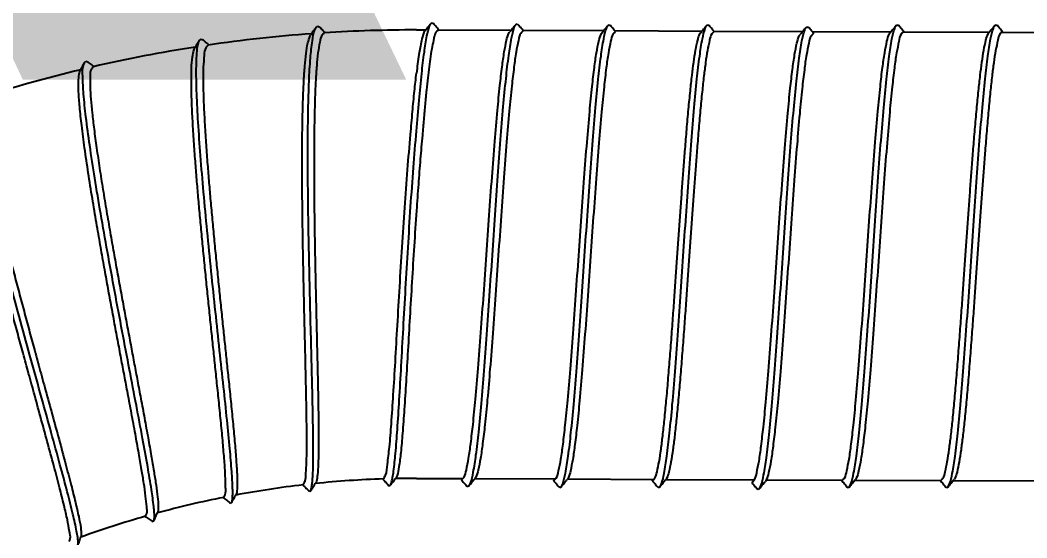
# Model space of a CAD drawing. Header units: inches. Extents: x -40190 to 0, y -3216 to 2257.
# Drawn here: x -21627.83 to -21619.12, y 333.25 to 337.74 of the extents above; entities that cross this region are included whole.
import ezdxf
from ezdxf import colors
from ezdxf.entities.mleader import LeaderData, LeaderLine
from ezdxf.enums import TextEntityAlignment as Align
from ezdxf.math import Vec2, Vec3

# ---------------------------------------------------------------- set-up
doc = ezdxf.new("R2010")
doc.units = ezdxf.units.IN
doc.header["$LTSCALE"] = 0.5
doc.header["$MEASUREMENT"] = 0
for name, color, linetype in [('A113$0$A-ANNO-IDEN', 8, 'Continuous'), ('A113$0$E-POWER-GEN', 8, 'Continuous'), ('E-Anno-Keyn', 72, 'Continuous'), ('E-Anno-Note', 6, 'Continuous'), ('M-Elect-Generator', 94, 'Continuous'), ('M-HVAC-text', 6, 'Continuous'), ('XREF', 7, 'Continuous')]:
    doc.layers.add(name, color=color, linetype=linetype)
doc.styles.add('A113$0$Arial', font='arial.ttf', dxfattribs={"height": 0.076839})
doc.styles.add('MAMEP ANNO', font='arial.ttf', dxfattribs={"height": 0.101562})
doc.styles.get("Standard").update_dxf_attribs({"font": 'simplex.shx'})

# ---------------------------------------------------------------- blocks, each defined once
blk = doc.blocks.new('550-600 kW')
at = {"layer": 'M-Elect-Generator', "color": 1}
for p, q in [((-15734.4838, -5604.4706), (-15734.4896, -5604.4766)), ((-15734.4758, -5604.4728), (-15734.4838, -5604.4706)), ((-15734.4181, -5604.5156), (-15734.4181, -5604.5156)), ((-15735.1557, -5604.6288), (-15735.162, -5604.6344)), ((-15735.1479, -5604.6316), (-15735.1557, -5604.6288)), ((-15735.8382, -5604.7318), (-15735.8449, -5604.7368)), ((-15735.8306, -5604.7353), (-15735.8382, -5604.7318)), ((-15735.0939, -5604.679), (-15735.094, -5604.679)), ((-15741.4039, -5604.8239), (-15742.1689, -5604.8207)), ((-15741.3487, -5604.765), (-15741.3597, -5604.7715)), ((-15741.3378, -5604.7715), (-15741.3487, -5604.765)), ((-15741.2973, -5604.8262), (-15741.2976, -5604.8262)), ((-15740.5534, -5604.8275), (-15741.2932, -5604.8244)), ((-15740.4953, -5604.765), (-15740.5062, -5604.7715)), ((-15740.4843, -5604.7715), (-15740.4953, -5604.765)), ((-15739.7875, -5604.8307), (-15740.446, -5604.8279)), ((-15740.4438, -5604.8262), (-15740.4441, -5604.8262)), ((-15739.7164, -5604.7493), (-15739.7273, -5604.7558)), ((-15739.7055, -5604.7558), (-15739.7164, -5604.7493)), ((-15738.9199, -5604.8343), (-15739.685, -5604.8311)), ((-15739.665, -5604.8104), (-15739.6652, -5604.8104)), ((-15738.8559, -5604.765), (-15738.8669, -5604.7715)), ((-15738.845, -5604.7715), (-15738.8559, -5604.765)), ((-15738.8045, -5604.8262), (-15738.8048, -5604.8262)), ((-15738.0025, -5604.765), (-15738.0134, -5604.7715)), ((-15737.9915, -5604.7715), (-15738.0025, -5604.765)), ((-15737.951, -5604.8262), (-15737.9513, -5604.8262)), ((-15737.2045, -5604.7726), (-15737.2154, -5604.7791)), ((-15737.1935, -5604.7791), (-15737.2045, -5604.7726)), ((-15736.5269, -5604.779), (-15736.5339, -5604.7834)), ((-15736.5196, -5604.783), (-15736.5269, -5604.779)), ((-15735.7807, -5604.7869), (-15735.7808, -5604.7869)), ((-15735.7807, -5604.7869), (-15735.7807, -5604.7869)), ((-15738.0687, -5604.8379), (-15738.8144, -5604.8348)), ((-15737.2681, -5604.8412), (-15737.964, -5604.8383)), ((-15736.7611, -5604.8434), (-15737.1618, -5604.8417)), ((-15737.1531, -5604.8338), (-15737.1533, -5604.8338)), ((-15736.474, -5604.8385), (-15736.474, -5604.8385)), ((-15733.9649, -5608.4054), (-15733.9645, -5608.4054)), ((-15733.9006, -5608.4532), (-15733.9178, -5608.4479)), ((-15733.8877, -5608.4408), (-15733.9006, -5608.4532)), ((-15734.9586, -5608.5928), (-15734.9582, -5608.5928)), ((-15734.8985, -5608.6457), (-15734.9151, -5608.6389)), ((-15734.8845, -5608.6343), (-15734.8985, -5608.6457)), ((-15741.8233, -5608.7043), (-15742.5871, -5608.7012)), ((-15741.8269, -5608.7072), (-15741.8266, -5608.7072)), ((-15740.9785, -5608.7078), (-15741.7164, -5608.7048)), ((-15740.9734, -5608.7072), (-15740.9732, -5608.7072)), ((-15740.1836, -5608.7111), (-15740.8659, -5608.7083)), ((-15740.1946, -5608.6914), (-15740.1943, -5608.6914)), ((-15740.1431, -5608.7525), (-15740.1541, -5608.7461)), ((-15740.1322, -5608.7461), (-15740.1431, -5608.7525)), ((-15739.3335, -5608.7146), (-15740.1029, -5608.7114)), ((-15739.3341, -5608.7072), (-15739.3338, -5608.7072)), ((-15738.4771, -5608.7181), (-15739.2322, -5608.715)), ((-15738.4806, -5608.7072), (-15738.4804, -5608.7072)), ((-15737.6827, -5608.7213), (-15738.3817, -5608.7185)), ((-15737.6826, -5608.7148), (-15737.6824, -5608.7148)), ((-15736.9497, -5608.7243), (-15737.58, -5608.7218)), ((-15736.9497, -5608.7243), (-15736.9494, -5608.7243)), ((-15736.7611, -5608.7243), (-15736.8412, -5608.7243)), ((-15735.9643, -5608.6988), (-15735.9639, -5608.6987)), ((-15735.9086, -5608.7563), (-15735.9247, -5608.7483)), ((-15735.8938, -5608.7461), (-15735.9086, -5608.7563)), ((-15741.7755, -5608.7683), (-15741.7864, -5608.7618)), ((-15741.7645, -5608.7618), (-15741.7755, -5608.7683)), ((-15740.922, -5608.7683), (-15740.9329, -5608.7618)), ((-15740.9111, -5608.7618), (-15740.922, -5608.7683)), ((-15739.2827, -5608.7683), (-15739.2936, -5608.7618)), ((-15739.2717, -5608.7618), (-15739.2827, -5608.7683)), ((-15738.4292, -5608.7683), (-15738.4402, -5608.7618)), ((-15738.4183, -5608.7618), (-15738.4292, -5608.7683)), ((-15737.6312, -5608.7759), (-15737.6422, -5608.7694)), ((-15737.6203, -5608.7694), (-15737.6312, -5608.7759)), ((-15736.8983, -5608.7855), (-15736.9092, -5608.779)), ((-15736.8873, -5608.779), (-15736.8983, -5608.7855))]:
    blk.add_line(p, q, dxfattribs=at)
for radius, start, end in [(8.5382, 285.92731, 289.8814), (8.5382, 281.26067, 285.21443), (8.5382, 276.59403, 280.54812), (8.5382, 271.92739, 275.88151), (8.5382, 270, 271.21445), (12.4192, 283.52517, 287.67875), (12.4192, 278.85823, 283.01209), (12.4192, 274.1914, 278.34548), (12.4192, 270, 273.67884)]:
    blk.add_arc((-15736.7611, -5596.3052), radius, start, end, dxfattribs=at)
for points in [[(-15733.8323, -5604.2647), (-15733.8386, -5604.282), (-15733.8532, -5604.3225), (-15733.8575, -5604.3343)], [(-15733.8323, -5604.2647), (-15733.8334, -5604.2686), (-15733.8346, -5604.2933), (-15733.8307, -5604.3323), (-15733.8217, -5604.3856), (-15733.7896, -5604.5321), (-15733.7409, -5604.7258), (-15733.6773, -5604.9647), (-15733.6016, -5605.2411), (-15733.5181, -5605.543), (-15733.4289, -5605.8657), (-15733.3363, -5606.204), (-15733.2452, -5606.5428), (-15733.1601, -5606.8676), (-15733.0826, -5607.1753), (-15733.0156, -5607.4572), (-15732.9626, -5607.7005), (-15732.9258, -5607.8976), (-15732.9058, -5608.0474), (-15732.9043, -5608.1428), (-15732.9098, -5608.1668)], [(-15733.758, -5604.2978), (-15733.7659, -5604.3218), (-15733.7603, -5604.3844), (-15733.7417, -5604.4832), (-15733.7126, -5604.6094), (-15733.6742, -5604.7629), (-15733.6248, -5604.9509), (-15733.5679, -5605.1616), (-15733.5087, -5605.3782), (-15733.4514, -5605.5869), (-15733.3996, -5605.7757), (-15733.3528, -5605.947), (-15733.309, -5606.1081), (-15733.2661, -5606.2674), (-15733.223, -5606.429), (-15733.1805, -5606.59), (-15733.1398, -5606.7466), (-15733.1017, -5606.8959), (-15733.0637, -5607.048), (-15733.0228, -5607.2164), (-15732.9812, -5607.395), (-15732.9449, -5607.5607), (-15732.9162, -5607.7026), (-15732.8952, -5607.8203), (-15732.8796, -5607.9295), (-15732.8722, -5608.0216), (-15732.8763, -5608.0822)], [(-15733.8621, -5604.3561), (-15733.8602, -5604.3398)], [(-15732.9893, -5608.1377), (-15732.9742, -5608.1135), (-15732.9702, -5608.0527), (-15732.9776, -5607.9601), (-15732.9935, -5607.8504), (-15733.0146, -5607.7323), (-15733.0434, -5607.5894), (-15733.08, -5607.4226), (-15733.1219, -5607.2431), (-15733.1629, -5607.0742), (-15733.2011, -5606.9215), (-15733.2395, -5606.7713), (-15733.2805, -5606.6135), (-15733.3231, -5606.4516), (-15733.3665, -5606.2892), (-15733.4096, -5606.1293), (-15733.4536, -5605.9673), (-15733.5007, -5605.7949), (-15733.5528, -5605.6046), (-15733.6103, -5605.3951), (-15733.6693, -5605.1789), (-15733.7255, -5604.97), (-15733.7739, -5604.7854), (-15733.8112, -5604.6356), (-15733.8392, -5604.5125), (-15733.857, -5604.4166), (-15733.8621, -5604.3561)], [(-15733.8575, -5604.3343), (-15733.8596, -5604.34)], [(-15734.4896, -5604.4766), (-15734.4973, -5604.4933), (-15734.5152, -5604.5325), (-15734.5204, -5604.544)], [(-15734.4896, -5604.4766), (-15734.491, -5604.4804), (-15734.4942, -5604.5049), (-15734.4935, -5604.5441), (-15734.4888, -5604.5979), (-15734.4688, -5604.7465), (-15734.436, -5604.9436), (-15734.3918, -5605.1881), (-15734.3383, -5605.4727), (-15734.2789, -5605.7841), (-15734.2161, -5606.1139), (-15734.1514, -5606.4586), (-15734.0882, -5606.8036), (-15734.03, -5607.1336), (-15733.9785, -5607.4428), (-15733.9351, -5607.7264), (-15733.9023, -5607.972), (-15733.8816, -5608.1713), (-15733.8739, -5608.3221), (-15733.8802, -5608.4173), (-15733.8876, -5608.4408)], [(-15734.4234, -5604.5085), (-15734.4589, -5604.4843), (-15734.4758, -5604.4728)], [(-15733.9645, -5608.4054), (-15733.9476, -5608.383), (-15733.9387, -5608.324), (-15733.9383, -5608.2332), (-15733.9448, -5608.1246), (-15733.9558, -5608.0078), (-15733.9722, -5607.8665), (-15733.994, -5607.7041), (-15734.0199, -5607.528), (-15734.0491, -5607.343), (-15734.0802, -5607.1545), (-15734.1116, -5606.9714), (-15734.1423, -5606.7967), (-15734.1723, -5606.6294), (-15734.2017, -5606.4683), (-15734.2308, -5606.3107), (-15734.26, -5606.1544), (-15734.2891, -5605.9994), (-15734.3172, -5605.85), (-15734.3444, -5605.7055), (-15734.373, -5605.5535), (-15734.4045, -5605.385), (-15734.4362, -5605.2124), (-15734.4641, -5605.0559), (-15734.4868, -5604.9229), (-15734.5044, -5604.8109), (-15734.5188, -5604.7059), (-15734.527, -5604.6191), (-15734.5265, -5604.5634)], [(-15734.5265, -5604.5634), (-15734.5234, -5604.5492)], [(-15734.5204, -5604.544), (-15734.5229, -5604.5494)], [(-15734.4183, -5604.5156), (-15734.4279, -5604.5379), (-15734.4278, -5604.5978), (-15734.4185, -5604.6903), (-15734.403, -5604.8002), (-15734.384, -5604.9184), (-15734.3595, -5605.061), (-15734.3294, -5605.2278), (-15734.2961, -5605.4078), (-15734.2642, -5605.5777), (-15734.2353, -5605.7315), (-15734.2068, -5605.882), (-15734.1771, -5606.0399), (-15734.1467, -5606.2025), (-15734.1163, -5606.3659), (-15734.0867, -5606.5271), (-15734.0571, -5606.6902), (-15734.0263, -5606.8634), (-15733.9931, -5607.0543), (-15733.9576, -5607.2659), (-15733.9225, -5607.4869), (-15733.8907, -5607.7033), (-15733.8653, -5607.8978), (-15733.8482, -5608.0578), (-15733.8389, -5608.1891), (-15733.838, -5608.2921), (-15733.8467, -5608.3573)], [(-15734.4146, -5604.5144), (-15734.4234, -5604.5085)], [(-15735.162, -5604.6344), (-15735.1709, -5604.6503), (-15735.1919, -5604.6879), (-15735.1981, -5604.6989)], [(-15735.162, -5604.6344), (-15735.1637, -5604.638), (-15735.1688, -5604.6621), (-15735.1713, -5604.701), (-15735.1711, -5604.7543), (-15735.1634, -5604.9013), (-15735.147, -5605.0992), (-15735.1229, -5605.3463), (-15735.0927, -5605.6344), (-15735.0588, -5605.9504), (-15735.0229, -5606.285), (-15734.9863, -5606.6348), (-15734.9513, -5606.9849), (-15734.92, -5607.3198), (-15734.8935, -5607.6364), (-15734.8732, -5607.9253), (-15734.8607, -5608.1733), (-15734.8566, -5608.3723), (-15734.8613, -5608.5199), (-15734.8753, -5608.6119), (-15734.8845, -5608.6344)], [(-15735.0985, -5604.6715), (-15735.132, -5604.6445), (-15735.1479, -5604.6316)], [(-15735.8449, -5604.7368), (-15735.8469, -5604.7403), (-15735.854, -5604.7639), (-15735.8596, -5604.8027), (-15735.8638, -5604.8565), (-15735.8681, -5605.0062), (-15735.8678, -5605.2058), (-15735.8638, -5605.4539), (-15735.8572, -5605.7431), (-15735.8491, -5606.0598), (-15735.8406, -5606.3934), (-15735.8327, -5606.742), (-15735.8262, -5607.0915), (-15735.8223, -5607.4266), (-15735.8216, -5607.7435), (-15735.8247, -5608.033), (-15735.8322, -5608.2816), (-15735.8442, -5608.4815), (-15735.861, -5608.6314), (-15735.8827, -5608.7242), (-15735.8938, -5608.7462)], [(-15735.8449, -5604.7368), (-15735.8552, -5604.7521), (-15735.8792, -5604.7878), (-15735.8862, -5604.7983)], [(-15735.7847, -5604.7791), (-15735.8158, -5604.7494), (-15735.8306, -5604.7353)], [(-15734.9582, -5608.5928), (-15734.9386, -5608.5695), (-15734.9248, -5608.5058), (-15734.9173, -5608.4039), (-15734.9159, -5608.2726), (-15734.9195, -5608.1192), (-15734.9274, -5607.9486), (-15734.9381, -5607.7717), (-15734.9504, -5607.6004), (-15734.963, -5607.4408), (-15734.9762, -5607.2853), (-15734.9907, -5607.1243), (-15735.0062, -5606.958), (-15735.0222, -5606.7917), (-15735.0387, -5606.6268), (-15735.0553, -5606.4633), (-15735.0721, -5606.3009), (-15735.0889, -5606.1405), (-15735.1051, -5605.9862), (-15735.1209, -5605.8355), (-15735.1374, -5605.6788), (-15735.1548, -5605.5098), (-15735.1722, -5605.3345), (-15735.1881, -5605.1648), (-15735.2007, -5605.0119), (-15735.2088, -5604.8819), (-15735.211, -5604.7823), (-15735.2063, -5604.7205)], [(-15735.2063, -5604.7205), (-15735.2017, -5604.7039)], [(-15735.1981, -5604.6989), (-15735.2011, -5604.7042)], [(-15735.094, -5604.679), (-15735.1057, -5604.7018), (-15735.1103, -5604.765), (-15735.1078, -5604.8662), (-15735.0995, -5604.9974), (-15735.0868, -5605.1508), (-15735.0708, -5605.3209), (-15735.0532, -5605.4967), (-15735.0357, -5605.6665), (-15735.0191, -5605.8243), (-15735.003, -5605.9766), (-15734.9865, -5606.133), (-15734.9696, -5606.2955), (-15734.9526, -5606.4602), (-15734.9357, -5606.6253), (-15734.9193, -5606.7906), (-15734.9033, -5606.9555), (-15734.888, -5607.119), (-15734.8739, -5607.2767), (-15734.861, -5607.4301), (-15734.8484, -5607.5885), (-15734.8362, -5607.7589), (-15734.8255, -5607.9353), (-15734.8177, -5608.1059), (-15734.814, -5608.2595), (-15734.8155, -5608.3905), (-15734.823, -5608.4915), (-15734.837, -5608.5546)], [(-15735.0902, -5604.6782), (-15735.0985, -5604.6715)], [(-15741.3597, -5604.7715), (-15741.3605, -5604.7726), (-15741.3724, -5604.7953), (-15741.3963, -5604.8864), (-15741.4201, -5605.0348), (-15741.4436, -5605.2333), (-15741.4673, -5605.4802), (-15741.4911, -5605.7673), (-15741.5146, -5606.0814), (-15741.5382, -5606.4157), (-15741.562, -5606.7656), (-15741.5859, -5607.1154), (-15741.6094, -5607.4499), (-15741.6331, -5607.7658), (-15741.657, -5608.0537), (-15741.6807, -5608.3003), (-15741.7041, -5608.4986), (-15741.7279, -5608.647), (-15741.7518, -5608.7381), (-15741.7637, -5608.7608), (-15741.7645, -5608.7618)], [(-15741.2976, -5604.8262), (-15741.3158, -5604.8441), (-15741.3348, -5604.8995), (-15741.3531, -5604.9877), (-15741.3696, -5605.0948), (-15741.3842, -5605.2106), (-15741.3997, -5605.3513), (-15741.4153, -5605.5137), (-15741.4308, -5605.6902), (-15741.4459, -5605.8764), (-15741.4606, -5606.0668), (-15741.4742, -5606.2522), (-15741.487, -5606.4295), (-15741.499, -5606.5995), (-15741.5104, -5606.7634), (-15741.5217, -5606.9235), (-15741.5329, -5607.0822), (-15741.5441, -5607.2399), (-15741.5552, -5607.3918), (-15741.5663, -5607.5386), (-15741.5783, -5607.6927), (-15741.5923, -5607.8637), (-15741.6078, -5608.0388), (-15741.6233, -5608.1976), (-15741.6381, -5608.3323), (-15741.6526, -5608.4452), (-15741.6691, -5608.5503), (-15741.6872, -5608.6362), (-15741.7059, -5608.69), (-15741.7126, -5608.7006)], [(-15741.4058, -5604.8262), (-15741.4115, -5604.8329)], [(-15741.3597, -5604.7715), (-15741.3715, -5604.7855), (-15741.3992, -5604.8184), (-15741.4058, -5604.8262)], [(-15741.2969, -5604.82), (-15741.3246, -5604.7871), (-15741.3378, -5604.7715)], [(-15741.2917, -5604.8262), (-15741.2969, -5604.82)], [(-15740.9732, -5608.7072), (-15740.9539, -5608.6871), (-15740.9339, -5608.6255), (-15740.914, -5608.5248), (-15740.8954, -5608.3952), (-15740.8763, -5608.2316), (-15740.855, -5608.015), (-15740.832, -5607.7476), (-15740.8081, -5607.4387), (-15740.784, -5607.107), (-15740.76, -5606.7656), (-15740.736, -5606.4244), (-15740.7119, -5606.0926), (-15740.6879, -5605.7838), (-15740.665, -5605.5167), (-15740.6436, -5605.2997), (-15740.6246, -5605.1362), (-15740.6058, -5605.0071), (-15740.586, -5604.907), (-15740.566, -5604.8457), (-15740.5583, -5604.8326)], [(-15740.5062, -5604.7715), (-15740.5071, -5604.7726), (-15740.519, -5604.7955), (-15740.543, -5604.8873), (-15740.5669, -5605.0367), (-15740.5904, -5605.2364), (-15740.614, -5605.4826), (-15740.6376, -5605.7664), (-15740.661, -5606.0797), (-15740.6847, -5606.4153), (-15740.7086, -5606.7664), (-15740.7326, -5607.1174), (-15740.7562, -5607.453), (-15740.7798, -5607.768), (-15740.8034, -5608.0527), (-15740.8269, -5608.2972), (-15740.8504, -5608.4967), (-15740.8743, -5608.6462), (-15740.8983, -5608.7379), (-15740.9102, -5608.7607), (-15740.9111, -5608.7618)], [(-15740.4441, -5604.8262), (-15740.4634, -5604.8463), (-15740.4835, -5604.9081), (-15740.5033, -5605.009), (-15740.522, -5605.1386), (-15740.5411, -5605.3027), (-15740.5624, -5605.52), (-15740.5854, -5605.7875), (-15740.6093, -5606.0969), (-15740.6335, -5606.4292), (-15740.6575, -5606.7708), (-15740.6815, -5607.1124), (-15740.7057, -5607.4442), (-15740.7296, -5607.7529), (-15740.7526, -5608.0199), (-15740.7739, -5608.2359), (-15740.7929, -5608.3986), (-15740.8116, -5608.5272), (-15740.8314, -5608.6269), (-15740.8513, -5608.6877), (-15740.859, -5608.7007)], [(-15740.5523, -5604.8262), (-15740.558, -5604.8329)], [(-15740.5062, -5604.7715), (-15740.518, -5604.7855), (-15740.5458, -5604.8184), (-15740.5523, -5604.8262)], [(-15740.4434, -5604.82), (-15740.4712, -5604.7871), (-15740.4843, -5604.7715)], [(-15740.4382, -5604.8262), (-15740.4434, -5604.82)], [(-15740.1943, -5608.6914), (-15740.175, -5608.6714), (-15740.155, -5608.6097), (-15740.1352, -5608.509), (-15740.1165, -5608.3795), (-15740.0974, -5608.2159), (-15740.0761, -5607.9992), (-15740.0532, -5607.7318), (-15740.0292, -5607.423), (-15740.0051, -5607.0912), (-15739.9811, -5606.7499), (-15739.9571, -5606.4086), (-15739.933, -5606.0769), (-15739.909, -5605.7681), (-15739.8861, -5605.5009), (-15739.8647, -5605.284), (-15739.8457, -5605.1204), (-15739.8269, -5604.9914), (-15739.8071, -5604.8912), (-15739.7871, -5604.83), (-15739.7794, -5604.8169)], [(-15739.7273, -5604.7558), (-15739.7282, -5604.7569), (-15739.7401, -5604.7797), (-15739.7641, -5604.8715), (-15739.788, -5605.0209), (-15739.8115, -5605.2206), (-15739.8352, -5605.4668), (-15739.8587, -5605.7507), (-15739.8822, -5606.0639), (-15739.9058, -5606.3995), (-15739.9297, -5606.7506), (-15739.9537, -5607.1017), (-15739.9773, -5607.4373), (-15740.0009, -5607.7522), (-15740.0245, -5608.0369), (-15740.048, -5608.2815), (-15740.0715, -5608.4809), (-15740.0954, -5608.6304), (-15740.1194, -5608.7221), (-15740.1313, -5608.745), (-15740.1322, -5608.746)], [(-15739.6652, -5604.8104), (-15739.6845, -5604.8305), (-15739.7046, -5604.8923), (-15739.7244, -5604.9933), (-15739.7431, -5605.1228), (-15739.7622, -5605.2869), (-15739.7836, -5605.5042), (-15739.8065, -5605.7718), (-15739.8305, -5606.0811), (-15739.8546, -5606.4134), (-15739.8786, -5606.7551), (-15739.9027, -5607.0966), (-15739.9268, -5607.4285), (-15739.9508, -5607.7371), (-15739.9737, -5608.0042), (-15739.995, -5608.2201), (-15740.014, -5608.3828), (-15740.0328, -5608.5114), (-15740.0525, -5608.6111), (-15740.0725, -5608.672), (-15740.0801, -5608.685)], [(-15739.7735, -5604.8104), (-15739.7791, -5604.8171)], [(-15739.7273, -5604.7558), (-15739.7391, -5604.7698), (-15739.7669, -5604.8026), (-15739.7735, -5604.8104)], [(-15739.6646, -5604.8042), (-15739.6923, -5604.7714), (-15739.7055, -5604.7558)], [(-15739.6593, -5604.8104), (-15739.6646, -5604.8042)], [(-15738.8669, -5604.7715), (-15738.8677, -5604.7726), (-15738.8796, -5604.7953), (-15738.9035, -5604.8864), (-15738.9273, -5605.0348), (-15738.9508, -5605.2333), (-15738.9745, -5605.4802), (-15738.9983, -5605.7673), (-15739.0218, -5606.0814), (-15739.0454, -5606.4157), (-15739.0692, -5606.7656), (-15739.0931, -5607.1154), (-15739.1166, -5607.4499), (-15739.1403, -5607.7658), (-15739.1642, -5608.0537), (-15739.1879, -5608.3003), (-15739.2114, -5608.4986), (-15739.2352, -5608.647), (-15739.2591, -5608.7381), (-15739.2709, -5608.7608), (-15739.2718, -5608.7618)], [(-15738.8048, -5604.8262), (-15738.823, -5604.8441), (-15738.842, -5604.8995), (-15738.8604, -5604.9877), (-15738.8768, -5605.0948), (-15738.8914, -5605.2106), (-15738.9069, -5605.3513), (-15738.9225, -5605.5137), (-15738.938, -5605.6902), (-15738.9531, -5605.8764), (-15738.9678, -5606.0668), (-15738.9814, -5606.2522), (-15738.9942, -5606.4295), (-15739.0062, -5606.5995), (-15739.0177, -5606.7634), (-15739.0289, -5606.9235), (-15739.0401, -5607.0822), (-15739.0513, -5607.2399), (-15739.0624, -5607.3918), (-15739.0735, -5607.5386), (-15739.0855, -5607.6927), (-15739.0995, -5607.8637), (-15739.115, -5608.0388), (-15739.1306, -5608.1976), (-15739.1453, -5608.3323), (-15739.1598, -5608.4452), (-15739.1763, -5608.5503), (-15739.1944, -5608.6362), (-15739.2132, -5608.69), (-15739.2198, -5608.7006)], [(-15738.913, -5604.8262), (-15738.9187, -5604.8329)], [(-15738.8669, -5604.7715), (-15738.8787, -5604.7855), (-15738.9064, -5604.8184), (-15738.913, -5604.8262)], [(-15738.8041, -5604.82), (-15738.8318, -5604.7871), (-15738.845, -5604.7715)], [(-15738.7989, -5604.8262), (-15738.8041, -5604.82)], [(-15738.4804, -5608.7072), (-15738.4611, -5608.6871), (-15738.4411, -5608.6255), (-15738.4212, -5608.5248), (-15738.4026, -5608.3952), (-15738.3835, -5608.2316), (-15738.3622, -5608.015), (-15738.3393, -5607.7476), (-15738.3153, -5607.4387), (-15738.2912, -5607.107), (-15738.2672, -5606.7656), (-15738.2432, -5606.4244), (-15738.2191, -5606.0926), (-15738.1951, -5605.7838), (-15738.1722, -5605.5167), (-15738.1508, -5605.2997), (-15738.1318, -5605.1362), (-15738.113, -5605.0071), (-15738.0932, -5604.907), (-15738.0732, -5604.8457), (-15738.0655, -5604.8326)], [(-15738.0134, -5604.7715), (-15738.0143, -5604.7726), (-15738.0262, -5604.7955), (-15738.0502, -5604.8873), (-15738.0741, -5605.0367), (-15738.0976, -5605.2364), (-15738.1212, -5605.4826), (-15738.1448, -5605.7664), (-15738.1683, -5606.0797), (-15738.1919, -5606.4153), (-15738.2158, -5606.7664), (-15738.2398, -5607.1174), (-15738.2634, -5607.453), (-15738.287, -5607.768), (-15738.3106, -5608.0527), (-15738.3341, -5608.2972), (-15738.3576, -5608.4967), (-15738.3815, -5608.6462), (-15738.4055, -5608.7379), (-15738.4174, -5608.7607), (-15738.4183, -5608.7618)], [(-15737.9513, -5604.8262), (-15737.9706, -5604.8463), (-15737.9907, -5604.9081), (-15738.0105, -5605.009), (-15738.0292, -5605.1386), (-15738.0483, -5605.3027), (-15738.0696, -5605.52), (-15738.0926, -5605.7875), (-15738.1166, -5606.0969), (-15738.1407, -5606.4292), (-15738.1647, -5606.7708), (-15738.1887, -5607.1124), (-15738.2129, -5607.4442), (-15738.2368, -5607.7529), (-15738.2598, -5608.0199), (-15738.2811, -5608.2359), (-15738.3001, -5608.3986), (-15738.3188, -5608.5272), (-15738.3386, -5608.6269), (-15738.3585, -5608.6877), (-15738.3662, -5608.7007)], [(-15738.0595, -5604.8262), (-15738.0652, -5604.8329)], [(-15738.0134, -5604.7715), (-15738.0252, -5604.7855), (-15738.053, -5604.8184), (-15738.0595, -5604.8262)], [(-15737.9506, -5604.82), (-15737.9784, -5604.7871), (-15737.9915, -5604.7715)], [(-15737.9454, -5604.8262), (-15737.9506, -5604.82)], [(-15737.2154, -5604.7791), (-15737.2163, -5604.7802), (-15737.2282, -5604.8031), (-15737.2522, -5604.8949), (-15737.2761, -5605.0443), (-15737.2996, -5605.244), (-15737.3232, -5605.4902), (-15737.3468, -5605.774), (-15737.3703, -5606.0873), (-15737.3939, -5606.4229), (-15737.4178, -5606.774), (-15737.4418, -5607.125), (-15737.4654, -5607.4606), (-15737.489, -5607.7755), (-15737.5126, -5608.0603), (-15737.5361, -5608.3048), (-15737.5596, -5608.5043), (-15737.5835, -5608.6538), (-15737.6075, -5608.7455), (-15737.6194, -5608.7683), (-15737.6203, -5608.7694)], [(-15737.2154, -5604.7791), (-15737.2272, -5604.7931), (-15737.255, -5604.826), (-15737.2615, -5604.8338)], [(-15737.1526, -5604.8276), (-15737.1804, -5604.7947), (-15737.1935, -5604.7791)], [(-15737.1474, -5604.8338), (-15737.1526, -5604.8276)], [(-15736.5339, -5604.7834), (-15736.5364, -5604.7871), (-15736.5456, -5604.811), (-15736.5545, -5604.8504), (-15736.563, -5604.905), (-15736.5797, -5605.0581), (-15736.596, -5605.2654), (-15736.6126, -5605.5204), (-15736.6297, -5605.8152), (-15736.6479, -5606.1403), (-15736.6674, -5606.4856), (-15736.6884, -5606.8402), (-15736.711, -5607.1931), (-15736.7353, -5607.5328), (-15736.7611, -5607.849)], [(-15736.5339, -5604.7834), (-15736.5453, -5604.7977), (-15736.5721, -5604.8313), (-15736.5802, -5604.8414)], [(-15736.4773, -5604.8304), (-15736.506, -5604.7983), (-15736.5196, -5604.783)], [(-15736.4703, -5604.8383), (-15736.4773, -5604.8304)], [(-15735.9639, -5608.6987), (-15735.9431, -5608.6784), (-15735.9244, -5608.6189), (-15735.9091, -5608.5253), (-15735.898, -5608.4133), (-15735.8899, -5608.291), (-15735.8833, -5608.1418), (-15735.8786, -5607.9673), (-15735.8759, -5607.7808), (-15735.875, -5607.6074), (-15735.8752, -5607.4497), (-15735.8762, -5607.2921), (-15735.8779, -5607.1266), (-15735.8802, -5606.9599), (-15735.883, -5606.795), (-15735.8861, -5606.6322), (-15735.8895, -5606.4706), (-15735.8931, -5606.31), (-15735.8967, -5606.154), (-15735.9002, -5606.0045), (-15735.9038, -5605.8498), (-15735.9076, -5605.6781), (-15735.9111, -5605.4979), (-15735.9134, -5605.3324), (-15735.9145, -5605.1914), (-15735.9139, -5605.074), (-15735.9111, -5604.9651), (-15735.9053, -5604.8747), (-15735.8956, -5604.8174)], [(-15735.8956, -5604.8174), (-15735.89, -5604.803)], [(-15735.8862, -5604.7983), (-15735.8896, -5604.8033)], [(-15735.7808, -5604.7869), (-15735.7939, -5604.8072), (-15735.8036, -5604.8662), (-15735.8094, -5604.9586), (-15735.8119, -5605.0692), (-15735.8123, -5605.1885), (-15735.8113, -5605.3325), (-15735.8087, -5605.5011), (-15735.805, -5605.6835), (-15735.8012, -5605.856), (-15735.7976, -5606.0117), (-15735.7939, -5606.1634), (-15735.7902, -5606.3223), (-15735.7866, -5606.4855), (-15735.7832, -5606.6496), (-15735.78, -5606.8137), (-15735.7773, -5606.978), (-15735.775, -5607.1424), (-15735.7734, -5607.304), (-15735.7725, -5607.4584), (-15735.7724, -5607.6152), (-15735.7734, -5607.7883), (-15735.7762, -5607.9727), (-15735.781, -5608.144), (-15735.7874, -5608.2904), (-15735.7955, -5608.4108), (-15735.8068, -5608.5214), (-15735.822, -5608.6134), (-15735.8406, -5608.6719)], [(-15735.777, -5604.7863), (-15735.7847, -5604.7791)], [(-15741.8266, -5608.7072), (-15741.8085, -5608.6893), (-15741.7896, -5608.6344), (-15741.7713, -5608.5468), (-15741.7548, -5608.4403), (-15741.7403, -5608.326), (-15741.7252, -5608.1888), (-15741.7096, -5608.0273), (-15741.694, -5607.85), (-15741.68, -5607.6782), (-15741.6679, -5607.5234), (-15741.6569, -5607.3749), (-15741.6456, -5607.2203), (-15741.6342, -5607.0605), (-15741.6228, -5606.8997), (-15741.6115, -5606.7378), (-15741.5999, -5606.5727), (-15741.5879, -5606.4026), (-15741.5752, -5606.2265), (-15741.5617, -5606.0436), (-15741.5473, -5605.8571), (-15741.5323, -5605.6743), (-15741.517, -5605.5005), (-15741.5014, -5605.341), (-15741.4863, -5605.2033), (-15741.4717, -5605.0894), (-15741.4553, -5604.984), (-15741.4371, -5604.8976), (-15741.4183, -5604.8435), (-15741.4116, -5604.8327)], [(-15739.3338, -5608.7072), (-15739.3157, -5608.6893), (-15739.2968, -5608.6344), (-15739.2785, -5608.5468), (-15739.262, -5608.4403), (-15739.2476, -5608.326), (-15739.2324, -5608.1888), (-15739.2168, -5608.0273), (-15739.2012, -5607.85), (-15739.1872, -5607.6782), (-15739.1751, -5607.5234), (-15739.1641, -5607.3749), (-15739.1528, -5607.2203), (-15739.1414, -5607.0605), (-15739.13, -5606.8997), (-15739.1187, -5606.7378), (-15739.1071, -5606.5727), (-15739.0951, -5606.4026), (-15739.0824, -5606.2265), (-15739.0689, -5606.0436), (-15739.0545, -5605.8571), (-15739.0395, -5605.6743), (-15739.0242, -5605.5005), (-15739.0086, -5605.341), (-15738.9936, -5605.2033), (-15738.979, -5605.0894), (-15738.9625, -5604.984), (-15738.9443, -5604.8976), (-15738.9255, -5604.8435), (-15738.9188, -5604.8327)], [(-15737.6824, -5608.7148), (-15737.6631, -5608.6947), (-15737.6431, -5608.6331), (-15737.6232, -5608.5324), (-15737.6046, -5608.4028), (-15737.5855, -5608.2392), (-15737.5642, -5608.0226), (-15737.5413, -5607.7551), (-15737.5173, -5607.4463), (-15737.4932, -5607.1146), (-15737.4692, -5606.7732), (-15737.4452, -5606.432), (-15737.4211, -5606.1002), (-15737.3971, -5605.7914), (-15737.3742, -5605.5243), (-15737.3528, -5605.3073), (-15737.3338, -5605.1438), (-15737.315, -5605.0147), (-15737.2952, -5604.9146), (-15737.2752, -5604.8533), (-15737.2675, -5604.8402)], [(-15737.1533, -5604.8338), (-15737.1726, -5604.8539), (-15737.1927, -5604.9157), (-15737.2125, -5605.0166), (-15737.2312, -5605.1462), (-15737.2503, -5605.3103), (-15737.2716, -5605.5276), (-15737.2946, -5605.7951), (-15737.3186, -5606.1045), (-15737.3427, -5606.4368), (-15737.3667, -5606.7784), (-15737.3907, -5607.12), (-15737.4149, -5607.4518), (-15737.4388, -5607.7605), (-15737.4618, -5608.0275), (-15737.4831, -5608.2434), (-15737.5021, -5608.4062), (-15737.5208, -5608.5348), (-15737.5406, -5608.6345), (-15737.5605, -5608.6953), (-15737.5682, -5608.7083)], [(-15737.2615, -5604.8338), (-15737.2672, -5604.8405)], [(-15736.7611, -5607.1609), (-15736.7407, -5606.8529), (-15736.7215, -5606.5427), (-15736.7036, -5606.2384), (-15736.6867, -5605.9491), (-15736.6708, -5605.6804), (-15736.6553, -5605.4383), (-15736.6403, -5605.2315), (-15736.6253, -5605.0657), (-15736.6099, -5604.9425), (-15736.5936, -5604.8668), (-15736.5846, -5604.8453)], [(-15736.4741, -5604.8385), (-15736.4931, -5604.8705), (-15736.5109, -5604.9639), (-15736.5278, -5605.1141), (-15736.5443, -5605.3156), (-15736.5611, -5605.5653), (-15736.5785, -5605.8523), (-15736.5967, -5606.1668), (-15736.6163, -5606.5015), (-15736.6374, -5606.8451), (-15736.66, -5607.1863), (-15736.6842, -5607.5144), (-15736.7099, -5607.8197)], [(-15736.5802, -5604.8414), (-15736.5838, -5604.846)], [(-15736.8123, -5607.8132), (-15736.7945, -5607.6067), (-15736.7775, -5607.3882), (-15736.7611, -5607.1609)], [(-15736.9494, -5608.7243), (-15736.9301, -5608.7041), (-15736.9126, -5608.6525), (-15736.897, -5608.5804), (-15736.883, -5608.4955), (-15736.8706, -5608.4042), (-15736.8593, -5608.3101), (-15736.8478, -5608.204), (-15736.8359, -5608.0824), (-15736.8239, -5607.95), (-15736.8123, -5607.8132)], [(-15736.7611, -5607.849), (-15736.7838, -5608.1162), (-15736.8066, -5608.3467), (-15736.8293, -5608.533), (-15736.8523, -5608.6721), (-15736.8754, -5608.7573), (-15736.8869, -5608.7785), (-15736.8873, -5608.779)], [(-15736.7099, -5607.8197), (-15736.727, -5608.0172), (-15736.7441, -5608.1953), (-15736.7611, -5608.3509)], [(-15736.8351, -5608.7181), (-15736.8256, -5608.7007), (-15736.8041, -5608.6292), (-15736.7827, -5608.5116), (-15736.7611, -5608.3509)], [(-15733.8877, -5608.4408), (-15733.8784, -5608.4226), (-15733.8589, -5608.3842), (-15733.8567, -5608.3797)], [(-15733.8567, -5608.3797), (-15733.8513, -5608.3691)], [(-15733.8467, -5608.3573), (-15733.8512, -5608.3692)], [(-15733.9727, -5608.4071), (-15733.967, -5608.4113)], [(-15733.967, -5608.4113), (-15733.9325, -5608.4369), (-15733.9178, -5608.4479)], [(-15734.8845, -5608.6343), (-15734.8738, -5608.6169), (-15734.8513, -5608.5803), (-15734.8487, -5608.5761)], [(-15734.8487, -5608.5761), (-15734.8425, -5608.5659)], [(-15734.837, -5608.5546), (-15734.8424, -5608.5659)], [(-15734.9666, -5608.5938), (-15734.9613, -5608.5985)], [(-15734.9613, -5608.5985), (-15734.9289, -5608.6269), (-15734.9151, -5608.6389)], [(-15741.8325, -5608.7072), (-15741.826, -5608.715)], [(-15741.826, -5608.715), (-15741.7982, -5608.7478), (-15741.7864, -5608.7618)], [(-15741.7645, -5608.7618), (-15741.7514, -5608.7462), (-15741.7236, -5608.7134), (-15741.7184, -5608.7072)], [(-15741.7184, -5608.7072), (-15741.7128, -5608.7005)], [(-15740.9791, -5608.7072), (-15740.9725, -5608.715)], [(-15740.9725, -5608.715), (-15740.9447, -5608.7478), (-15740.9329, -5608.7618)], [(-15740.9111, -5608.7618), (-15740.8979, -5608.7462), (-15740.8702, -5608.7134), (-15740.8649, -5608.7072)], [(-15740.8649, -5608.7072), (-15740.8593, -5608.7005)], [(-15740.2002, -5608.6914), (-15740.1936, -5608.6992)], [(-15740.1936, -5608.6992), (-15740.1659, -5608.7321), (-15740.1541, -5608.7461)], [(-15740.1322, -5608.7461), (-15740.119, -5608.7305), (-15740.0913, -5608.6976), (-15740.0861, -5608.6914)], [(-15740.0861, -5608.6914), (-15740.0804, -5608.6847)], [(-15739.3397, -5608.7072), (-15739.3332, -5608.715)], [(-15739.3332, -5608.715), (-15739.3054, -5608.7478), (-15739.2936, -5608.7618)], [(-15739.2717, -5608.7618), (-15739.2586, -5608.7462), (-15739.2308, -5608.7134), (-15739.2256, -5608.7072)], [(-15739.2256, -5608.7072), (-15739.22, -5608.7005)], [(-15738.4863, -5608.7072), (-15738.4797, -5608.715)], [(-15738.4797, -5608.715), (-15738.4519, -5608.7478), (-15738.4402, -5608.7618)], [(-15738.4183, -5608.7618), (-15738.4051, -5608.7462), (-15738.3774, -5608.7134), (-15738.3721, -5608.7072)], [(-15738.3721, -5608.7072), (-15738.3665, -5608.7005)], [(-15737.6883, -5608.7148), (-15737.6817, -5608.7226)], [(-15737.6817, -5608.7226), (-15737.6539, -5608.7554), (-15737.6422, -5608.7694)], [(-15737.6203, -5608.7694), (-15737.6071, -5608.7538), (-15737.5794, -5608.721), (-15737.5741, -5608.7148)], [(-15737.5741, -5608.7148), (-15737.5685, -5608.7081)], [(-15736.9553, -5608.7243), (-15736.9488, -5608.7321)], [(-15736.9488, -5608.7321), (-15736.921, -5608.765), (-15736.9092, -5608.779)], [(-15736.8873, -5608.779), (-15736.8742, -5608.7634), (-15736.8464, -5608.7305), (-15736.8412, -5608.7243)], [(-15736.8412, -5608.7243), (-15736.8356, -5608.7177)], [(-15735.9724, -5608.699), (-15735.9674, -5608.7042)], [(-15735.9674, -5608.7042), (-15735.9374, -5608.7351), (-15735.9247, -5608.7483)], [(-15735.8938, -5608.7461), (-15735.8817, -5608.7297), (-15735.8563, -5608.6949), (-15735.8534, -5608.691)], [(-15735.8534, -5608.691), (-15735.8463, -5608.6813)], [(-15735.8406, -5608.6719), (-15735.8463, -5608.6813)]]:
    blk.add_spline(points, degree=3, dxfattribs=at)
blk = doc.blocks.new('MLD-KeyNote')
at = {"color": 0, "linetype": 'Continuous', "transparency": 16777216}
blk.add_lwpolyline([(-0.09375, -0.09375), (0.09375, -0.09375), (0.09375, 0.09375), (-0.09375, 0.09375)], close=True, dxfattribs=at)
at = {"color": 0, "linetype": 'ByBlock', "transparency": 16777216, "style": 'MAMEP ANNO'}
blk.add_attdef('ID', text='', height=0.101562, dxfattribs=at).set_placement((0, 0), align=Align.MIDDLE_CENTER)
blk = doc.blocks.new('A113')
at = {"layer": 'A113$0$E-POWER-GEN', "lineweight": 0}
blk.add_3dface([(-21810.621, 374.0685, 1992.7541), (-21486.621, 374.0685, 1992.7541), (-21486.621, 287.5408, 1992.7541), (-21810.621, 287.5408, 1992.7541)], dxfattribs=at)
at = {"layer": 'A113$0$A-ANNO-IDEN', "lineweight": 13, "insert": (-21771.6064, 336.9369), "char_height": 19.999996, "attachment_point": 7, "line_spacing_factor": 0.6, "style": 'A113$0$Arial'}
blk.add_mtext('\\H1x;\\W1.24688;GENERATOR', dxfattribs=at)

msp = doc.modelspace()

# ---------------------------------------------------------------- block references
at = {"linetype": 'Continuous', "lineweight": 13, "rotation": 180}
msp.add_blockref('550-600 kW', (-37361.1649, -5271.0735), dxfattribs=at)
at = {"layer": 'XREF'}
msp.add_blockref('A113', (0.0751, 0), dxfattribs=at)

# ---------------------------------------------------------------- leaders
at = {"layer": 'E-Anno-Keyn'}
ml = msp.add_multileader_block('Standard', dxfattribs=at)
ml.set_content('MLD-KeyNote', color=256, scale=96)
ml.set_attribute('ID', '18', width=0)
ml.set_leader_properties(color=256, linetype='Continuous')
ml.build(insert=Vec2(0, 0))
ml.multileader.update_dxf_attribs({"has_dogleg": 0, "text_left_attachment_type": 2, "text_right_attachment_type": 2, "dogleg_length": 3.8438, "arrow_head_size": 12, "scale": 96})
ctx = ml.context
ctx.base_point, ctx.scale, ctx.char_height, ctx.arrow_head_size, ctx.landing_gap_size, ctx.plane_origin = Vec3(-23166.1188, 1004.8088), 96, 737.28, 12, 384, Vec3(-23254.3569, 947.5749)
ctx.left_attachment, ctx.right_attachment = 2, 2
notes = []
notes.append((ctx, [(0, (0, 0, 0), (0, 0), (1, 0), 1, [])]))
ctx.block.insert = Vec3(-23157.1188, 1004.8088)
ml = msp.add_multileader_block('Standard', dxfattribs=at)
ml.set_content('MLD-KeyNote', color=256, scale=96)
ml.set_attribute('ID', '18', width=0)
ml.set_leader_properties(color=256, linetype='Continuous')
ml.build(insert=Vec2(0, 0))
ml.multileader.update_dxf_attribs({"has_dogleg": 0, "text_left_attachment_type": 2, "text_right_attachment_type": 2, "dogleg_length": 3.8438, "arrow_head_size": 12, "scale": 96})
ctx = ml.context
ctx.base_point, ctx.scale, ctx.char_height, ctx.arrow_head_size, ctx.landing_gap_size, ctx.plane_origin = Vec3(-22208.475, 994.8596), 96, 737.28, 12, 384, Vec3(-22296.713, 937.6256)
ctx.left_attachment, ctx.right_attachment = 2, 2
notes.append((ctx, [(0, (0, 0, 0), (0, 0), (1, 0), 1, [])]))
ctx.block.insert = Vec3(-22199.475, 994.8596)
ml = msp.add_multileader_block('Standard', dxfattribs=at)
ml.set_content('MLD-KeyNote', color=(89, 89, 89), scale=96)
ml.set_attribute('ID', '8', width=0)
ml.set_leader_properties(color=256, linetype='Continuous')
ml.build(insert=Vec2(0, 0))
ml.multileader.update_dxf_attribs({"has_dogleg": 0, "text_left_attachment_type": 2, "text_right_attachment_type": 2, "dogleg_length": 3.8438, "arrow_head_size": 12, "scale": 96})
ctx = ml.context
ctx.base_point, ctx.scale, ctx.char_height, ctx.arrow_head_size, ctx.landing_gap_size, ctx.plane_origin = Vec3(-23073.7232, 986.3882), 96, 737.28, 12, 384, Vec3(-23174.9711, 930.5013)
ctx.left_attachment, ctx.right_attachment = 2, 2
notes.append((ctx, [(0, (0, 0, 0), (0, 0), (1, 0), 1, [])]))
ctx.block.insert = Vec3(-23064.7232, 986.3882)
ml = msp.add_multileader_block('Standard', dxfattribs=at)
ml.set_content('MLD-KeyNote', color=(89, 89, 89), scale=96)
ml.set_attribute('ID', '8', width=0)
ml.set_leader_properties(color=256, linetype='Continuous')
ml.build(insert=Vec2(0, 0))
ml.multileader.update_dxf_attribs({"has_dogleg": 0, "text_left_attachment_type": 2, "text_right_attachment_type": 2, "dogleg_length": 3.8438, "arrow_head_size": 12, "scale": 96})
ctx = ml.context
ctx.base_point, ctx.scale, ctx.char_height, ctx.arrow_head_size, ctx.landing_gap_size, ctx.plane_origin = Vec3(-22400.967, 910.122), 96, 737.28, 12, 384, Vec3(-22502.215, 854.2351)
ctx.left_attachment, ctx.right_attachment = 2, 2
notes.append((ctx, [(0, (0, 0, 0), (0, 0), (1, 0), 1, [])]))
ctx.block.insert = Vec3(-22391.967, 910.122)
ml = msp.add_multileader_block('Standard', dxfattribs=at)
ml.set_content('MLD-KeyNote', color=(89, 89, 89), scale=96)
ml.set_attribute('ID', '8', width=0)
ml.set_leader_properties(color=256, linetype='Continuous')
ml.build(insert=Vec2(0, 0))
ml.multileader.update_dxf_attribs({"has_dogleg": 0, "text_left_attachment_type": 2, "text_right_attachment_type": 2, "dogleg_length": 3.8438, "arrow_head_size": 12, "scale": 96})
ctx = ml.context
ctx.base_point, ctx.scale, ctx.char_height, ctx.arrow_head_size, ctx.landing_gap_size, ctx.plane_origin = Vec3(-22801.971, 603.7336), 96, 737.28, 12, 384, Vec3(-22903.219, 547.8467)
ctx.left_attachment, ctx.right_attachment = 2, 2
notes.append((ctx, [(0, (0, 0, 0), (0, 0), (1, 0), 1, [])]))
ctx.block.insert = Vec3(-22792.971, 603.7336)
ml = msp.add_multileader_block('Standard', dxfattribs=at)
ml.set_content('MLD-KeyNote', color=(89, 89, 89), scale=96)
ml.set_attribute('ID', '8', width=0)
ml.set_leader_properties(color=256, linetype='Continuous')
ml.build(insert=Vec2(0, 0))
ml.multileader.update_dxf_attribs({"has_dogleg": 0, "text_left_attachment_type": 2, "text_right_attachment_type": 2, "dogleg_length": 3.8438, "arrow_head_size": 12, "scale": 96})
ctx = ml.context
ctx.base_point, ctx.scale, ctx.char_height, ctx.arrow_head_size, ctx.landing_gap_size, ctx.plane_origin = Vec3(-22251.9455, 584.115), 96, 737.28, 12, 384, Vec3(-22353.1935, 528.2281)
ctx.left_attachment, ctx.right_attachment = 2, 2
notes.append((ctx, [(0, (0, 0, 0), (0, 0), (1, 0), 1, [])]))
ctx.block.insert = Vec3(-22242.9455, 584.115)
at = {"layer": 'E-Anno-Note'}
ml = msp.add_multileader_mtext('Standard', dxfattribs=at)
ml.set_content('HEAT TRACE FOR \\PATRIUM GUTTERS', color=(89, 89, 89), style='MAMEP ANNO')
ml.set_leader_properties(color=256, linetype='Continuous')
ml.build(insert=Vec2(0, 0))
ml.multileader.update_dxf_attribs({"has_dogleg": 0, "text_right_attachment_type": 3, "dogleg_length": 3.8438, "arrow_head_size": 12, "scale": 96})
ctx = ml.context
ctx.base_point, ctx.scale, ctx.char_height, ctx.arrow_head_size, ctx.landing_gap_size, ctx.plane_origin = Vec3(-23030.7759, 582.7398), 96, 7.68, 12, 3.75, Vec3(-22941.2871, 600.9933)
ctx.right_attachment = 3
notes.append((ctx, [(0, (0, 0, 0), (0, 0), (1, 0), 1, [])]))
ctx.mtext.insert, ctx.mtext.flow_direction = Vec3(-23027.0259, 586.6453), 5
at = {"layer": 'M-HVAC-text'}
ml = msp.add_multileader_block('Standard', dxfattribs=at)
ml.set_content('MLD-KeyNote', color=(89, 89, 89), scale=96)
ml.set_attribute('ID', '15', width=0)
ml.set_leader_properties(color=256, linetype='Continuous')
ml.build(insert=Vec2(0, 0))
ml.multileader.update_dxf_attribs({"has_dogleg": 0, "text_left_attachment_type": 2, "text_right_attachment_type": 2, "dogleg_length": 3.8438, "arrow_head_size": 12, "scale": 96})
ctx = ml.context
ctx.base_point, ctx.scale, ctx.char_height, ctx.arrow_head_size, ctx.landing_gap_size, ctx.plane_origin = Vec3(-22893.3372, 1357.4889), 96, 737.28, 12, 384, Vec3(-22994.5852, 1301.602)
ctx.left_attachment, ctx.right_attachment = 2, 2
notes.append((ctx, [(0, (0, 0, 0), (0, 0), (1, 0), 1, [])]))
ctx.block.insert = Vec3(-22884.3372, 1357.4889)
ml = msp.add_multileader_block('Standard', dxfattribs=at)
ml.set_content('MLD-KeyNote', color=(89, 89, 89), scale=96)
ml.set_attribute('ID', '15', width=0)
ml.set_leader_properties(color=256, linetype='Continuous')
ml.build(insert=Vec2(0, 0))
ml.multileader.update_dxf_attribs({"has_dogleg": 0, "text_left_attachment_type": 2, "text_right_attachment_type": 2, "dogleg_length": 3.8438, "arrow_head_size": 12, "scale": 96})
ctx = ml.context
ctx.base_point, ctx.scale, ctx.char_height, ctx.arrow_head_size, ctx.landing_gap_size, ctx.plane_origin = Vec3(-22532.3832, 1345.3956), 96, 737.28, 12, 384, Vec3(-22633.6311, 1289.5087)
ctx.left_attachment, ctx.right_attachment = 2, 2
notes.append((ctx, [(0, (0, 0, 0), (0, 0), (1, 0), 1, [])]))
ctx.block.insert = Vec3(-22523.3832, 1345.3956)
ml = msp.add_multileader_block('Standard', dxfattribs=at)
ml.set_content('MLD-KeyNote', color=(89, 89, 89), scale=96)
ml.set_attribute('ID', '15', width=0)
ml.set_leader_properties(color=256, linetype='Continuous')
ml.build(insert=Vec2(0, 0))
ml.multileader.update_dxf_attribs({"has_dogleg": 0, "text_left_attachment_type": 2, "text_right_attachment_type": 2, "dogleg_length": 3.8438, "arrow_head_size": 12, "scale": 96})
ctx = ml.context
ctx.base_point, ctx.scale, ctx.char_height, ctx.arrow_head_size, ctx.landing_gap_size, ctx.plane_origin = Vec3(-22132.2454, 1344.9811), 96, 737.28, 12, 384, Vec3(-22233.4933, 1289.0942)
ctx.left_attachment, ctx.right_attachment = 2, 2
notes.append((ctx, [(0, (0, 0, 0), (0, 0), (1, 0), 1, [])]))
ctx.block.insert = Vec3(-22123.2454, 1344.9811)
ml = msp.add_multileader_block('Standard', dxfattribs=at)
ml.set_content('MLD-KeyNote', color=(89, 89, 89), scale=96)
ml.set_attribute('ID', '15', width=0)
ml.set_leader_properties(color=256, linetype='Continuous')
ml.build(insert=Vec2(0, 0))
ml.multileader.update_dxf_attribs({"has_dogleg": 0, "text_left_attachment_type": 2, "text_right_attachment_type": 2, "dogleg_length": 3.8438, "arrow_head_size": 12, "scale": 96})
ctx = ml.context
ctx.base_point, ctx.scale, ctx.char_height, ctx.arrow_head_size, ctx.landing_gap_size, ctx.plane_origin = Vec3(-21770.853, 1341.6499), 96, 737.28, 12, 384, Vec3(-21872.101, 1285.763)
ctx.left_attachment, ctx.right_attachment = 2, 2
notes.append((ctx, [(0, (0, 0, 0), (0, 0), (1, 0), 1, [])]))
ctx.block.insert = Vec3(-21761.853, 1341.6499)
ml = msp.add_multileader_block('Standard', dxfattribs=at)
ml.set_content('MLD-KeyNote', color=(89, 89, 89), scale=96)
ml.set_attribute('ID', '15', width=0)
ml.set_leader_properties(color=256, linetype='Continuous')
ml.build(insert=Vec2(0, 0))
ml.multileader.update_dxf_attribs({"has_dogleg": 0, "text_left_attachment_type": 2, "text_right_attachment_type": 2, "dogleg_length": 3.8438, "arrow_head_size": 12, "scale": 96})
ctx = ml.context
ctx.base_point, ctx.scale, ctx.char_height, ctx.arrow_head_size, ctx.landing_gap_size, ctx.plane_origin = Vec3(-22733.7484, 1113.3094), 96, 737.28, 12, 384, Vec3(-22834.9963, 1057.4226)
ctx.left_attachment, ctx.right_attachment = 2, 2
notes.append((ctx, [(0, (0, 0, 0), (0, 0), (1, 0), 1, [])]))
ctx.block.insert = Vec3(-22724.7484, 1113.3094)
for ctx, leaders in notes:
    for number, flags, end, landing, length, lines in leaders:
        leader = LeaderData()
        leader.index, (leader.has_last_leader_line, leader.has_dogleg_vector, leader.attachment_direction) = number, flags
        leader.last_leader_point, leader.dogleg_vector, leader.dogleg_length = Vec3(end), Vec3(landing), length
        for number, points, colour, breaks in lines:
            line = LeaderLine()
            line.index, line.vertices, line.color, line.breaks = number, Vec3.list(points), colors.encode_raw_color(colour), breaks
            leader.lines.append(line)
        ctx.leaders.append(leader)

doc.saveas('drawing.dxf')
